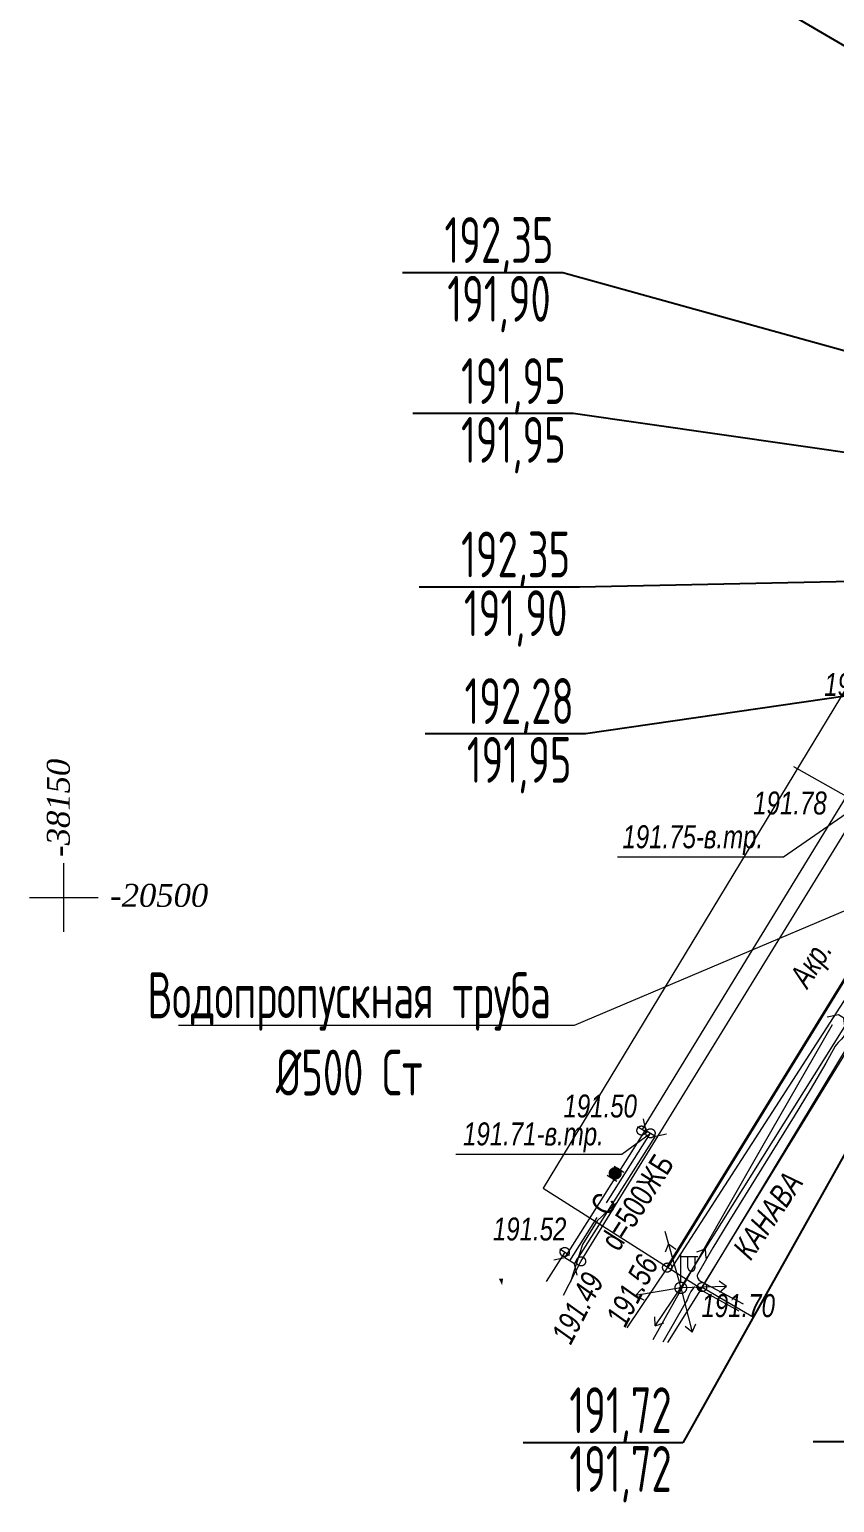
# Model space of a CAD drawing. Header units: millimetres. Extents: x -38151500 to -27467627, y -20617104 to -20349562.
# Drawn here: x -36538068 to -36502949, y -20526402 to -20462126 of the extents above; entities that cross this region are included whole.
import ezdxf
from ezdxf.xclip import XClip

# ---------------------------------------------------------------- set-up
doc = ezdxf.new("R2010")
doc.units = ezdxf.units.MM
doc.header["$MEASUREMENT"] = 0
doc.header["$XCLIPFRAME"] = 0
doc.layers.add('!!! ПОДОСНОВА', color=7, linetype='Continuous')
for name, color, linetype, lineweight in [('Новый_ГП_Верт_отметки_Ном._пера__12', 12, 'Continuous', 40), ('Новый_ГП_Верт_отметки_Ном._пера__7', 7, 'Continuous', 25), ('Новый_ГП_Текст_Ном._пера__250', 7, 'Continuous', 20), ('Чертеж_1_Новофедоровское_снт 28_07$0$!!УСЛ_ОБОЗНАЧЕНИЯ_Ном._пера__253', 252, 'Continuous', 18), ('Чертеж_1_Новофедоровское_снт 28_07$0$SETKA_Ном._пера__7', 7, 'Continuous', 18), ('Чертеж_1_Новофедоровское_снт 28_07$0$tp_Дороги_Ном._пера__253', 252, 'Continuous', 18), ('Чертеж_1_Новофедоровское_снт 28_07$0$tp_канавы_Ном._пера__253', 252, 'Continuous', 18), ('Чертеж_1_Новофедоровское_снт 28_07$0$tp_отметки_новые_Ном._пера__253', 252, 'Continuous', 18), ('Чертеж_1_Новофедоровское_снт 28_07$0$tp_трубы под дорогой_Ном._пера__253', 252, 'Continuous', 18), ('Чертеж_1_Новофедоровское_снт 28_07$0$U_ТЕКСТ_БЕЛЫЙ_Ном._пера__253', 252, 'Continuous', 18), ('Чертеж_1_Новый_ГП_Топография_Ном._пера__253', 252, 'Continuous', 18), ('Чертеж_1_Новый_Новофедоровское_снт 28_07$0$SETKA_Ном._пера__7', 7, 'Continuous', 18), ('Чертеж_1_Новый_Новофедоровское_снт 28_07$0$tp_Дороги_Ном._пера__253', 252, 'Continuous', 18), ('Чертеж_1_Новый_Новофедоровское_снт 28_07$0$tp_канавы_Ном._пера__253', 252, 'Continuous', 18), ('Чертеж_1_Новый_Новофедоровское_снт 28_07$0$tp_ЛЭП нн_Ном._пера__253', 252, 'Continuous', 18), ('Чертеж_1_Новый_Новофедоровское_снт 28_07$0$tp_ЛЭП нн_Ном._пера__7', 7, 'Continuous', 18), ('Чертеж_1_Новый_Новофедоровское_снт 28_07$0$tp_Ограждения ДЕР_Ном._пера__253', 252, 'Continuous', 18), ('Чертеж_1_Новый_Новофедоровское_снт 28_07$0$tp_Ограждения мет_Ном._пера__253', 252, 'Continuous', 18), ('Чертеж_1_Новый_Новофедоровское_снт 28_07$0$tp_Ограждения рабица_Ном._пера__253', 252, 'Continuous', 18), ('Чертеж_1_Новый_Новофедоровское_снт 28_07$0$tp_Ограждения_Ном._пера__253', 252, 'Continuous', 18), ('Чертеж_1_Новый_Новофедоровское_снт 28_07$0$tp_Ограждения_Ном._пера__7', 7, 'Continuous', 18), ('Чертеж_1_Новый_Новофедоровское_снт 28_07$0$tp_отметки_новые_Ном._пера__253', 252, 'Continuous', 18), ('Чертеж_1_Новый_Новофедоровское_снт 28_07$0$tp_отметки_новые_Ном._пера__7', 7, 'Continuous', 18), ('Чертеж_1_Новый_Новофедоровское_снт 28_07$0$tp_рельеф_Ном._пера__253', 252, 'Continuous', 18), ('Чертеж_1_Новый_Новофедоровское_снт 28_07$0$tp_трубы под дорогой_Ном._пера__253', 252, 'Continuous', 18), ('Чертеж_1_Новый_Новофедоровское_снт 28_07$0$U_Водосток_Ном._пера__253', 252, 'Continuous', 18), ('Чертеж_1_Новый_Новофедоровское_снт 28_07$0$U_Газопровод_Ном._пера__253', 252, 'Continuous', 18)]:
    doc.layers.add(name, color=color, linetype=linetype, lineweight=lineweight)
doc.layers.add('Новый_ГП_Дороги_проезды_Ном._пера__251', color=7, linetype='Continuous', lineweight=40, true_color=0x656565)
doc.styles.add('РЎР“Р•РќР•Р\xa0РР\xa0_РЎРўРР›Р¬_1', font='arial.ttf', dxfattribs={"width": 0.75})
doc.styles.add('РЎР“Р•РќР•Р\xa0РР\xa0_РЎРўРР›Р¬_2', font='arial.ttf', dxfattribs={"width": 0.8})
doc.styles.add('РЎР“Р•РќР•Р\xa0РР\xa0_РЎРўРР›Р¬_3', font='arial.ttf', dxfattribs={"width": 0.749999})
doc.styles.add('РЎР“Р•РќР•Р\xa0РР\xa0_РЎРўРР›Р¬_4', font='times.ttf')
doc.styles.add('РЎР“Р•РќР•Р\xa0РР\xa0_РЎРўРР›Р¬_6', font='', dxfattribs={"width": 0.8})
doc.styles.get('РЎР“Р•РќР•Р\xa0РР\xa0_РЎРўРР›Р¬_6').set_extended_font_data('GOST_type_A')

# ---------------------------------------------------------------- blocks, each defined once
blk = doc.blocks.new('Чертеж_2_1', base_point=(1613432, 0))
at = {"layer": 'Чертеж_1_Новый_ГП_Топография_Ном._пера__253', "color": 252, "lineweight": 18, "flags": 128}
blk.add_lwpolyline([(-36508768, -20517064), (-36508728, -20517000), (-36498241, -20499900), (-36472071, -20516708), (-36460510, -20500671), (-36450594, -20487867), (-36452348, -20480650), (-36454353, -20473503), (-36459846, -20475465), (-36462701, -20474628), (-36476972, -20465849), (-36467023, -20449640), (-36474632, -20444942), (-36515663, -20512686)], close=True, dxfattribs=at)
at = {"layer": 'Чертеж_1_Новый_Новофедоровское_снт 28_07$0$SETKA_Ном._пера__7', "color": 7, "lineweight": 18, "flags": 128}
for points in [[(-36536568, -20501500), (-36536568, -20498500)], [(-36538068, -20500000), (-36535068, -20500000)]]:
    blk.add_lwpolyline(points, dxfattribs=at)
at = {"layer": 'Чертеж_1_Новый_Новофедоровское_снт 28_07$0$tp_Дороги_Ном._пера__253', "color": 252, "lineweight": 18, "flags": 128}
for points in [[(-36514777, -20517359), (-36514009, -20515878), (-36502150, -20496600), (-36488647, -20475671), (-36489419, -20474585)], [(-36497983, -20498698), (-36499576, -20498807), (-36510249, -20516154), (-36512014, -20518777)]]:
    blk.add_lwpolyline(points, dxfattribs=at)
at = {"layer": 'Чертеж_1_Новый_Новофедоровское_снт 28_07$0$tp_канавы_Ном._пера__253', "color": 252, "lineweight": 18, "flags": 128}
for points in [[(-36502564, -20505250), (-36502491, -20505865), (-36502496, -20505955), (-36502527, -20506037), (-36502580, -20506115), (-36502645, -20506190), (-36502792, -20506336), (-36502860, -20506412), (-36502915, -20506491), (-36503329, -20507228), (-36504006, -20508392), (-36504703, -20509548), (-36506129, -20511843), (-36507555, -20514136), (-36508252, -20515288), (-36508929, -20516447), (-36508942, -20516484), (-36508944, -20516524), (-36508920, -20516603), (-36508864, -20516683), (-36508791, -20516741), (-36506930, -20517727)], [(-36510854, -20519293), (-36509178, -20516281), (-36507652, -20513592), (-36506116, -20510908), (-36503039, -20505544)], [(-36507105, -20518049), (-36508818, -20517110), (-36508970, -20517022), (-36509045, -20517001), (-36509077, -20517007), (-36509104, -20517027), (-36509213, -20517192), (-36509300, -20517372), (-36509382, -20517557), (-36509472, -20517736), (-36510439, -20519403)]]:
    blk.add_lwpolyline(points, dxfattribs=at)
at = {"layer": 'Чертеж_1_Новый_Новофедоровское_снт 28_07$0$tp_ЛЭП нн_Ном._пера__253', "color": 252, "lineweight": 18, "flags": 128}
for points in [[(-36510768, -20518699), (-36509656, -20517036), (-36489043, -20484194), (-36464006, -20444066), (-36462797, -20442473)], [(-36510347, -20514559), (-36509656, -20517036), (-36511628, -20517375)], [(-36510194, -20515110), (-36510340, -20515482)], [(-36510194, -20515110), (-36509875, -20515352)], [(-36508593, -20515342), (-36508967, -20515484)], [(-36508593, -20515342), (-36508558, -20515741)], [(-36507657, -20516980), (-36509656, -20517036), (-36509153, -20518972)], [(-36507657, -20516980), (-36507983, -20516748)], [(-36507657, -20516980), (-36507969, -20517231)], [(-36511628, -20517375), (-36511354, -20517083)], [(-36511628, -20517375), (-36511272, -20517559)], [(-36510768, -20518699), (-36510791, -20518300)], [(-36510768, -20518699), (-36510390, -20518568)], [(-36509153, -20518972), (-36509467, -20518724)], [(-36509153, -20518972), (-36509000, -20518602)]]:
    blk.add_lwpolyline(points, dxfattribs=at)
at = {"layer": 'Чертеж_1_Новый_Новофедоровское_снт 28_07$0$tp_ЛЭП нн_Ном._пера__7', "color": 7, "lineweight": 18}
for p, q in [((-36509656, -20516786), (-36509656, -20515536)), ((-36509656, -20515661), (-36508906, -20515661)), ((-36509344, -20516152), (-36509344, -20515661)), ((-36509034, -20516152), (-36509034, -20515661))]:
    blk.add_line(p, q, dxfattribs=at)
for radius in [250, 50]:
    blk.add_circle((-36509656, -20517036), radius, dxfattribs=at)
blk.add_arc((-36509189, -20516152), 155, 180, 0, dxfattribs=at)
at = {"layer": 'Чертеж_1_Новый_Новофедоровское_снт 28_07$0$tp_Ограждения ДЕР_Ном._пера__253', "color": 252, "lineweight": 18, "flags": 128}
for points in [[(-36511329, -20510128), (-36502433, -20495599), (-36500765, -20492908)], [(-36514718, -20515471), (-36515532, -20516760)]]:
    blk.add_lwpolyline(points, dxfattribs=at)
at = {"layer": 'Чертеж_1_Новый_Новофедоровское_снт 28_07$0$tp_Ограждения мет_Ном._пера__253', "color": 252, "lineweight": 18, "flags": 128}
for points in [[(-36502433, -20495599), (-36504720, -20494306)], [(-36508729, -20517002), (-36510237, -20519422)]]:
    blk.add_lwpolyline(points, dxfattribs=at)
at = {"layer": 'Чертеж_1_Новый_Новофедоровское_снт 28_07$0$tp_Ограждения рабица_Ном._пера__253', "color": 252, "lineweight": 18, "flags": 128}
blk.add_lwpolyline([(-36502358, -20506445), (-36508729, -20517002), (-36506479, -20518316)], dxfattribs=at)
at = {"layer": 'Чертеж_1_Новый_Новофедоровское_снт 28_07$0$tp_Ограждения_Ном._пера__253', "color": 252, "lineweight": 18, "flags": 128}
for points in [[(-36511540, -20509995), (-36511117, -20510261)], [(-36512558, -20511723), (-36512135, -20511989)], [(-36512866, -20512113), (-36512443, -20512379)], [(-36514929, -20515338), (-36514506, -20515604)]]:
    blk.add_lwpolyline(points, dxfattribs=at)
at = {"layer": 'Чертеж_1_Новый_Новофедоровское_снт 28_07$0$tp_Ограждения_Ном._пера__7', "color": 7, "lineweight": 18}
for p, q in [((-36512714, -20511884), (-36512319, -20511884)), ((-36512687, -20511854), (-36512346, -20511854)), ((-36512648, -20511824), (-36512385, -20511824)), ((-36512577, -20511794), (-36512457, -20511794)), ((-36512765, -20512034), (-36512266, -20512034)), ((-36512764, -20512064), (-36512269, -20512064)), ((-36512763, -20512004), (-36512269, -20512004)), ((-36512759, -20512094), (-36512273, -20512094)), ((-36512758, -20511974), (-36512275, -20511974)), ((-36512749, -20512124), (-36512282, -20512124)), ((-36512747, -20511944), (-36512284, -20511944)), ((-36512735, -20512154), (-36512297, -20512154)), ((-36512733, -20511914), (-36512298, -20511914)), ((-36512717, -20512184), (-36512316, -20512184)), ((-36512691, -20512214), (-36512342, -20512214)), ((-36512654, -20512244), (-36512379, -20512244)), ((-36512590, -20512274), (-36512440, -20512274))]:
    blk.add_line(p, q, dxfattribs=at)
blk.add_circle((-36512516, -20512036), 250, dxfattribs=at)
at = {"layer": 'Чертеж_1_Новый_Новофедоровское_снт 28_07$0$tp_отметки_новые_Ном._пера__253', "color": 252, "lineweight": 18, "flags": 128}
for points in [[(-36512413, -20498221), (-36505171, -20498221), (-36502248, -20496200)], [(-36519474, -20511198), (-36512232, -20511198), (-36510978, -20510290)]]:
    blk.add_lwpolyline(points, dxfattribs=at)
at = {"layer": 'Чертеж_1_Новый_Новофедоровское_снт 28_07$0$tp_отметки_новые_Ном._пера__7', "color": 7, "lineweight": 18}
for centre in [(-36511368, -20510170), (-36510978, -20510290), (-36514718, -20515470), (-36514008, -20515880), (-36510248, -20516150), (-36508728, -20517000)]:
    blk.add_circle(centre, 200, dxfattribs=at)
at = {"layer": 'Чертеж_1_Новый_Новофедоровское_снт 28_07$0$tp_рельеф_Ном._пера__253', "color": 252, "lineweight": 18, "flags": 128}
blk.add_lwpolyline([(-36512398, -20513260), (-36513308, -20514116), (-36513944, -20515146), (-36514469, -20516765)], dxfattribs=at)
at = {"layer": 'Чертеж_1_Новый_Новофедоровское_снт 28_07$0$tp_трубы под дорогой_Ном._пера__253', "color": 252, "lineweight": 18, "flags": 128}
for points in [[(-36502245, -20505874), (-36502354, -20505386), (-36502777, -20505119), (-36503264, -20505228)], [(-36511297, -20509667), (-36511188, -20510155), (-36510766, -20510423), (-36510278, -20510313)], [(-36514712, -20515724), (-36511188, -20510155)], [(-36514290, -20515991), (-36510766, -20510423)], [(-36514180, -20516478), (-36514290, -20515990), (-36514712, -20515722), (-36515200, -20515832)]]:
    blk.add_lwpolyline(points, dxfattribs=at)
at = {"layer": 'Чертеж_1_Новый_Новофедоровское_снт 28_07$0$U_Водосток_Ном._пера__253', "color": 252, "lineweight": 18, "flags": 128}
for points in [[(-36512899, -20513327), (-36510977, -20510289)], [(-36514501, -20515857), (-36513307, -20513970)]]:
    blk.add_lwpolyline(points, dxfattribs=at)
at = {"layer": 'Чертеж_1_Новый_Новофедоровское_снт 28_07$0$U_Газопровод_Ном._пера__253', "color": 252, "lineweight": 18, "flags": 128}
blk.add_lwpolyline([(-36510086, -20516227), (-36487638, -20481445), (-36467087, -20449601), (-36458970, -20437023), (-36459251, -20437169), (-36456921, -20435962), (-36451690, -20437583)], dxfattribs=at)
at = {"layer": 'Чертеж_1_Новофедоровское_снт 28_07$0$!!УСЛ_ОБОЗНАЧЕНИЯ_Ном._пера__253', "color": 252, "lineweight": 18, "insert": (-36525472, -20517918), "char_height": 1000, "attachment_point": 7, "style": 'РЎР“Р•РќР•Р\xa0РР\xa0_РЎРўРР›Р¬_2'}
blk.add_mtext('\\A1;{\\pql;\\fArial|b0|i1|c204|p0;\\W0.800000;ВОДОПРОВОД}', dxfattribs=at)
at = {"layer": 'Чертеж_1_Новофедоровское_снт 28_07$0$SETKA_Ном._пера__7', "color": 7, "lineweight": 18, "insert": (-36536294, -20498227), "char_height": 1000, "attachment_point": 7, "rotation": 90, "style": 'РЎР“Р•РќР•Р\xa0РР\xa0_РЎРўРР›Р¬_4'}
blk.add_mtext('\\A1;{\\pql;\\fTimes New Roman|b0|i1|c204|p0;\\W1.000000;-38150}', dxfattribs=at)
at = {"layer": 'Чертеж_1_Новофедоровское_снт 28_07$0$SETKA_Ном._пера__7', "color": 7, "lineweight": 18, "insert": (-36534549, -20500423), "char_height": 1000, "attachment_point": 7, "style": 'РЎР“Р•РќР•Р\xa0РР\xa0_РЎРўРР›Р¬_4'}
blk.add_mtext('\\A1;{\\pql;\\fTimes New Roman|b0|i1|c204|p0;\\W1.000000;-20500}', dxfattribs=at)
at = {"layer": 'Чертеж_1_Новофедоровское_снт 28_07$0$tp_Дороги_Ном._пера__253', "color": 252, "lineweight": 18, "insert": (-36503871, -20504177), "char_height": 1000, "attachment_point": 7, "rotation": 57.34071, "style": 'РЎР“Р•РќР•Р\xa0РР\xa0_РЎРўРР›Р¬_1'}
blk.add_mtext('\\A1;{\\pql;\\fArial|b0|i1|c204|p0;\\W0.750000;Акр.}', dxfattribs=at)
at = {"layer": 'Чертеж_1_Новофедоровское_снт 28_07$0$tp_канавы_Ном._пера__253', "color": 252, "lineweight": 18, "insert": (-36506605, -20515883), "char_height": 1000, "attachment_point": 7, "rotation": 55.96313, "style": 'РЎР“Р•РќР•Р\xa0РР\xa0_РЎРўРР›Р¬_1'}
blk.add_mtext('\\A1;{\\pql;\\fArial|b0|i1|c204|p0;\\W0.750000;КАНАВА}', dxfattribs=at)
at = {"layer": 'Чертеж_1_Новофедоровское_снт 28_07$0$tp_отметки_новые_Ном._пера__253', "color": 252, "lineweight": 18, "char_height": 1000, "attachment_point": 7, "style": 'РЎР“Р•РќР•Р\xa0РР\xa0_РЎРўРР›Р¬_1'}
for s, insert in [('\\A1;{\\pql;\\fArial|b0|i1|c204|p0;\\W0.750000;191.69}', (-36503398, -20491223)), ('\\A1;{\\pql;\\fArial|b0|i1|c204|p0;\\W0.750000;191.78}', (-36506493, -20496393)), ('\\A1;{\\pql;\\fArial|b0|i1|c204|p0;\\W0.750000;191.75-в.тр.}', (-36512200, -20498153)), ('\\A1;{\\pql;\\fArial|b0|i1|c204|p0;\\W0.750000;191.50}', (-36514772, -20509614)), ('\\A1;{\\pql;\\fArial|b0|i1|c204|p0;\\W0.750000;191.71-в.тр.}', (-36519153, -20511119)), ('\\A1;{\\pql;\\fArial|b0|i1|c204|p0;\\W0.750000;191.52}', (-36517851, -20514981)), ('\\A1;{\\pql;\\fArial|b0|i1|c204|p0;\\W0.750000;191.70}', (-36508752, -20518324))]:
    blk.add_mtext(s, dxfattribs=dict(at, insert=insert))
at = {"layer": 'Чертеж_1_Новофедоровское_снт 28_07$0$tp_отметки_новые_Ном._пера__253', "color": 252, "lineweight": 18, "char_height": 1000, "attachment_point": 7, "rotation": 62.5765, "style": 'РЎР“Р•РќР•Р\xa0РР\xa0_РЎРўРР›Р¬_1'}
for s, insert in [('\\A1;{\\pql;\\fArial|b0|i1|c204|p0;\\W0.750000;191.56}', (-36512066, -20518810)), ('\\A1;{\\pql;\\fArial|b0|i1|c204|p0;\\W0.750000;191.49}', (-36514444, -20519569))]:
    blk.add_mtext(s, dxfattribs=dict(at, insert=insert))
at = {"layer": 'Чертеж_1_Новофедоровское_снт 28_07$0$tp_трубы под дорогой_Ном._пера__253', "color": 252, "lineweight": 18, "insert": (-36512354, -20515498), "char_height": 1000, "attachment_point": 7, "rotation": 57.68864, "style": 'РЎР“Р•РќР•Р\xa0РР\xa0_РЎРўРР›Р¬_3'}
blk.add_mtext('\\A1;{\\pql;\\fArial|b0|i0|c204|p0;\\W0.749999;d=500ЖБ}', dxfattribs=at)
at = {"layer": 'Чертеж_1_Новофедоровское_снт 28_07$0$U_ТЕКСТ_БЕЛЫЙ_Ном._пера__253', "color": 252, "lineweight": 18, "insert": (-36512800, -20513969), "char_height": 1000, "attachment_point": 7, "rotation": 57.68864, "style": 'РЎР“Р•РќР•Р\xa0РР\xa0_РЎРўРР›Р¬_3'}
blk.add_mtext('\\A1;{\\pql;\\fArial|b0|i0|c204|p0;\\W0.749999;С}', dxfattribs=at)

msp = doc.modelspace()

# ---------------------------------------------------------------- linework, layer by layer
at = {"layer": 'Новый_ГП_Верт_отметки_Ном._пера__7', "color": 7, "lineweight": 25}
for p, q in [((-36482734.1, -20474497.38), (-36513065.92, -20456642.69)), ((-36515099.78, -20472742.04), (-36521795.78, -20472742.04)), ((-36514799.78, -20472742.04), (-36515099.78, -20472742.04)), ((-36479994.63, -20482413.06), (-36514799.78, -20472742.04)), ((-36514643.64, -20478883.58), (-36521339.64, -20478883.58)), ((-36514343.64, -20478883.58), (-36514643.64, -20478883.58)), ((-36487691.65, -20482719.68), (-36514343.64, -20478883.58)), ((-36482114.31, -20485805.26), (-36514074.37, -20486459.81)), ((-36514374.37, -20486459.81), (-36521070.37, -20486459.81)), ((-36514074.37, -20486459.81), (-36514374.37, -20486459.81)), ((-36486404.25, -20488896.22), (-36513806.67, -20492859.09)), ((-36514106.67, -20492859.09), (-36520802.67, -20492859.09)), ((-36513806.67, -20492859.09), (-36514106.67, -20492859.09)), ((-36496797.87, -20500980), (-36509565.59, -20523800.29)), ((-36509865.59, -20523800.29), (-36516532.79, -20523800.29)), ((-36509565.59, -20523800.29), (-36509865.59, -20523800.29)), ((-36497179.15, -20523759.28), (-36503875.15, -20523759.28))]:
    msp.add_line(p, q, dxfattribs=at)
at = {"layer": 'Новый_ГП_Дороги_проезды_Ном._пера__251', "color": 251, "lineweight": 40, "true_color": 0x656565}
msp.add_lwpolyline([(-36482915.35, -20474791.02), (-36483017.86, -20474726.36, 0.37219081), (-36484507.31, -20474881.1), (-36489630.41, -20482356.47), (-36496376.43, -20493777.64, 0.27174644), (-36495521.31, -20496721.8), (-36494523.31, -20497336.01), (-36494271.83, -20497499.7), (-36495595.52, -20499620.31), (-36495765.13, -20499514.33), (-36496749.8, -20498959.93, 0.38024235), (-36500396.09, -20500138.85), (-36510235.44, -20516132.17)], format="xyb", dxfattribs=at)
at = {"layer": 'Новый_ГП_Текст_Ном._пера__250', "color": 7, "lineweight": 20}
for p, q in [((-36498673.52, -20498952.3), (-36514306.09, -20505581.05)), ((-36514606.09, -20505581.05), (-36531567.69, -20505581.05)), ((-36514306.09, -20505581.05), (-36514606.09, -20505581.05))]:
    msp.add_line(p, q, dxfattribs=at)

# ---------------------------------------------------------------- block references
at = {"layer": '!!! ПОДОСНОВА', "color": 252, "lineweight": 40}
ref = msp.add_blockref('Чертеж_2_1', (1613432.13, 0), dxfattribs=at)
XClip(ref).set_block_clipping_path([(-36543341.8035061434, -20418838.4532491304), (-36543341.8035061434, -20510095.8116091713), (-36520761.2338567674, -20510095.8116091713), (-36515368.0961724296, -20521215.6831232607), (-36430002.2325427011, -20521215.6831232607), (-36430002.2325427011, -20418721.7424019799)])

# ---------------------------------------------------------------- texts
at = {"layer": 'Новый_ГП_Верт_отметки_Ном._пера__12', "color": 12, "lineweight": 40, "char_height": 2000, "attachment_point": 5, "style": 'РЎР“Р•РќР•Р\xa0РР\xa0_РЎРўРР›Р¬_6'}
for s, insert, line_spacing_factor in [('\\A1;{\\pqc;\\fGOST_type_A|b0|i0|c0|p0;\\W0.800000;192,35\\P\\pqc;\\fGOST_type_A|b0|i0|c0|p0;\\C7;\\W0.800000;191,90}', (-36517585.49, -20472829.77), 0.769061), ('\\A1;{\\pqc;\\fGOST_type_A|b0|i0|c0|p0;\\W0.800000;191,95\\P\\pqc;\\fGOST_type_A|b0|i0|c0|p0;\\C7;\\W0.800000;191,95}', (-36516957.93, -20478983.79), 0.769522), ('\\A1;{\\pqc;\\fGOST_type_A|b0|i0|c0|p0;\\W0.800000;192,35\\P\\pqc;\\fGOST_type_A|b0|i0|c0|p0;\\C7;\\W0.800000;191,90}', (-36516860.08, -20486547.54), 0.769061), ('\\A1;{\\pqc;\\fGOST_type_A|b0|i0|c0|p0;\\W0.800000;192,28\\P\\pqc;\\fGOST_type_A|b0|i0|c0|p0;\\C7;\\W0.800000;191,95}', (-36516706.67, -20492946.82), 0.769061), ('\\A1;{\\pqc;\\fGOST_type_A|b0|i0|c0|p0;\\W0.800000;191,72\\P\\pqc;\\fGOST_type_A|b0|i0|c0|p0;\\C7;\\W0.800000;191,72}', (-36512285.38, -20523888.03), 0.7686)]:
    msp.add_mtext(s, dxfattribs=dict(at, insert=insert, line_spacing_factor=line_spacing_factor))
at = {"layer": 'Новый_ГП_Текст_Ном._пера__250', "color": 7, "lineweight": 20, "insert": (-36524120.38, -20503269.36), "char_height": 2000, "attachment_point": 2, "line_spacing_factor": 1.011597, "style": 'РЎР“Р•РќР•Р\xa0РР\xa0_РЎРўРР›Р¬_6'}
msp.add_mtext('\\A1;{\\pqc;\\fGOST_type_A|b0|i0|c0|p0;\\W0.800000;Водопропускная \\fGOST_type_A|b0|i0|c0|p0;\\W0.800000;труба\\P\\pqc;\\fGOST_type_A|b0|i0|c0|p0;\\W0.800000;Ø500 Ст}', dxfattribs=at)

doc.saveas('drawing.dxf')
